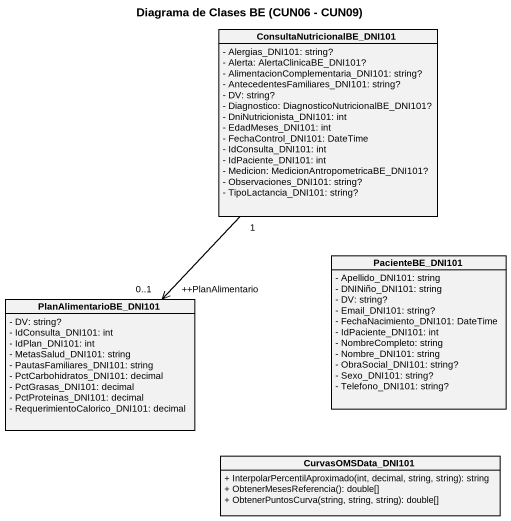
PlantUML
@startuml
title Diagrama de Clases BE (CUN06 - CUN09)
hide circle
hide empty members
skinparam classAttributeIconSize 0
class ConsultaNutricionalBE_DNI101 {
  - Alergias_DNI101: string?
  - Alerta: AlertaClinicaBE_DNI101?
  - AlimentacionComplementaria_DNI101: string?
  - AntecedentesFamiliares_DNI101: string?
  - DV: string?
  - Diagnostico: DiagnosticoNutricionalBE_DNI101?
  - DniNutricionista_DNI101: int
  - EdadMeses_DNI101: int
  - FechaControl_DNI101: DateTime
  - IdConsulta_DNI101: int
  - IdPaciente_DNI101: int
  - Medicion: MedicionAntropometricaBE_DNI101?
  - Observaciones_DNI101: string?
  - TipoLactancia_DNI101: string?
}
class PacienteBE_DNI101 {
  - Apellido_DNI101: string
  - DNINiño_DNI101: string
  - DV: string?
  - Email_DNI101: string?
  - FechaNacimiento_DNI101: DateTime
  - IdPaciente_DNI101: int
  - NombreCompleto: string
  - Nombre_DNI101: string
  - ObraSocial_DNI101: string?
  - Sexo_DNI101: string?
  - Telefono_DNI101: string?
}
class PlanAlimentarioBE_DNI101 {
  - DV: string?
  - IdConsulta_DNI101: int
  - IdPlan_DNI101: int
  - MetasSalud_DNI101: string
  - PautasFamiliares_DNI101: string
  - PctCarbohidratos_DNI101: decimal
  - PctGrasas_DNI101: decimal
  - PctProteinas_DNI101: decimal
  - RequerimientoCalorico_DNI101: decimal
}
class CurvasOMSData_DNI101 {
  + InterpolarPercentilAproximado(int, decimal, string, string): string
  + ObtenerMesesReferencia(): double[]
  + ObtenerPuntosCurva(string, string, string): double[]
}
ConsultaNutricionalBE_DNI101 "1" --> "++PlanAlimentario\n0..1" PlanAlimentarioBE_DNI101
@enduml
